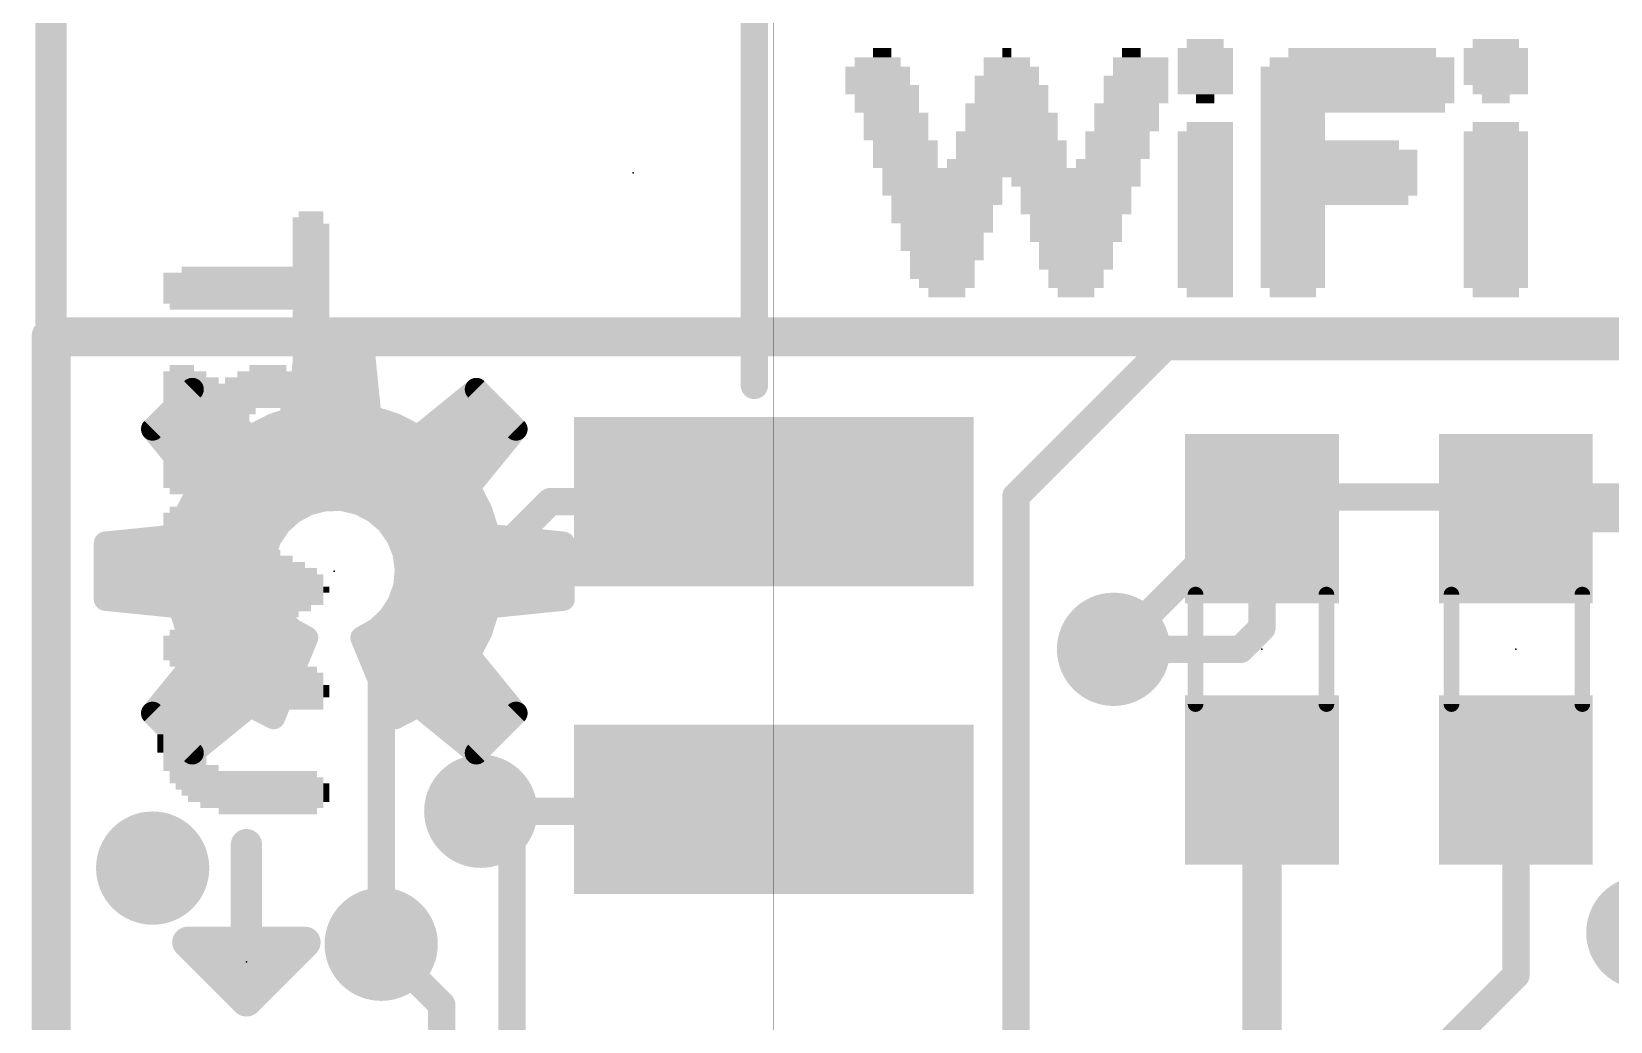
# Model space of a CAD drawing. Extents: x -31.8 to 54.9, y -28.5 to 33.1.
# Drawn here: x -0.13 to 10.14, y 20.44 to 26.88 of the extents above; entities that cross this region are included whole.
import ezdxf

# ---------------------------------------------------------------- set-up
doc = ezdxf.new("R2010")
doc.units = 0
for name, color, linetype in [('1', 12, 'CONTINUOUS'), ('16', 132, 'CONTINUOUS'), ('18', 110, 'CONTINUOUS'), ('20', 53, 'CONTINUOUS'), ('21', 41, 'CONTINUOUS'), ('22', 40, 'CONTINUOUS'), ('23', 53, 'CONTINUOUS'), ('24', 53, 'CONTINUOUS'), ('51', 53, 'CONTINUOUS'), ('52', 253, 'CONTINUOUS')]:
    doc.layers.add(name, color=color, linetype=linetype)

# ---------------------------------------------------------------- blocks, each defined once
blk = doc.blocks.new('RECT')
blk.add_solid([(-0.5, -0.5), (0.5, -0.5), (-0.5, 0.5), (0.5, 0.5)])
blk = doc.blocks.new('ROUNDV')
at = {"const_width": 0.5}
blk.add_lwpolyline([(0, -0.25, 1), (0, 0.25, 1), (0, -0.25)], format="xyb", dxfattribs=at)

msp = doc.modelspace()

# ---------------------------------------------------------------- linework, layer by layer
at = {"layer": '1'}
for points, const_width in [([(0, 24.892), (0, 5.08)], 0.254), ([(25.4, 24.892), (0, 24.892)], 0.254), ([(7.874, 23.71), (7.874, 22.9997)], 0.1778), ([(9.525, 23.71), (10.3505, 23.71)], 0.1778), ([(7.874, 22.9997), (7.7343, 22.86)], 0.1778), ([(7.7343, 22.86), (6.9088, 22.86)], 0.1778), ([(7.874, 22.01), (7.874, 18.5058)], 0.254), ([(9.525, 22.01), (9.525, 20.74)], 0.1778), ([(2.794, 21.8073), (2.9972, 21.6041)], 0.1778), ([(2.9972, 21.6041), (2.9972, 20.32)], 0.1778), ([(2.54, 20.5486), (2.1463, 20.9423)], 0.1778), ([(9.525, 20.74), (8.636, 19.851)], 0.1778), ([(2.54, 17.78), (2.54, 20.5486)], 0.1778)]:
    msp.add_lwpolyline(points, dxfattribs=dict(at, const_width=const_width))
for points, const_width in [([(0.0635, 24.892, 1), (-0.0635, 24.892)], 0.127), ([(0, 24.9555, 1), (0, 24.8285)], 0.127), ([(7.9185, 23.71, 1), (7.8296, 23.71)], 0.0889), ([(9.525, 23.7545, 1), (9.525, 23.6655)], 0.0889), ([(7.8296, 22.9997, 1), (7.9185, 22.9997)], 0.0889), ([(7.9054, 22.9683, 1), (7.8426, 23.0311)], 0.0889), ([(6.9088, 22.9045, 1), (6.9088, 22.8155)], 0.0889), ([(7.7029, 22.8914, 1), (7.7657, 22.8286)], 0.0889), ([(7.7343, 22.8155, 1), (7.7343, 22.9045)], 0.0889), ([(7.9375, 22.01, 1), (7.8105, 22.01)], 0.127), ([(9.5694, 22.01, 1), (9.4806, 22.01)], 0.0889), ([(2.8254, 21.8387, 1), (2.7626, 21.7759)], 0.0889), ([(3.0417, 21.6041, 1), (2.9528, 21.6041)], 0.0889), ([(2.9658, 21.5727, 1), (3.0286, 21.6355)], 0.0889), ([(2.1777, 20.9737, 1), (2.1149, 20.9109)], 0.0889), ([(9.4806, 20.74, 1), (9.5694, 20.74)], 0.0889), ([(9.5564, 20.7086, 1), (9.4936, 20.7714)], 0.0889), ([(2.5844, 20.5486, 1), (2.4956, 20.5486)], 0.0889), ([(2.5086, 20.5172, 1), (2.5714, 20.58)], 0.0889)]:
    msp.add_lwpolyline(points, format="xyb", dxfattribs=dict(at, const_width=const_width))
at = {"layer": '16'}
for points, const_width in [([(0, 5.08), (0, 24.892)], 0.254), ([(0, 24.892), (25.4, 24.892)], 0.254), ([(6.2738, 23.8556), (7.2467, 24.8285)], 0.1778), ([(7.2467, 24.8285), (12.7, 24.8285)], 0.1778), ([(6.2738, 19.9898), (6.2738, 23.8556)], 0.1778), ([(6.9088, 22.86), (7.8994, 23.8506)], 0.1778), ([(7.8994, 23.8506), (18.8158, 23.8506)], 0.1778), ([(2.1463, 22.7203), (3.246, 23.82)], 0.1778), ([(3.246, 23.82), (4.7, 23.82)], 0.1778), ([(2.1463, 20.9423), (2.1463, 22.7203)], 0.1778), ([(4.6873, 21.8073), (2.794, 21.8073)], 0.1778), ([(4.7, 21.82), (4.6873, 21.8073)], 0.1778)]:
    msp.add_lwpolyline(points, dxfattribs=dict(at, const_width=const_width))
for points, const_width in [([(0.0635, 24.892, 1), (-0.0635, 24.892)], 0.127), ([(0, 24.9555, 1), (0, 24.8285)], 0.127), ([(7.2467, 24.873, 1), (7.2467, 24.7841)], 0.0889), ([(7.2781, 24.7971, 1), (7.2152, 24.8599)], 0.0889), ([(6.3183, 23.8556, 1), (6.2294, 23.8556)], 0.0889), ([(6.2424, 23.8871, 1), (6.3052, 23.8242)], 0.0889), ([(7.8994, 23.8951, 1), (7.8994, 23.8061)], 0.0889), ([(7.9308, 23.8192, 1), (7.868, 23.882)], 0.0889), ([(3.246, 23.8645, 1), (3.246, 23.7755)], 0.0889), ([(3.2774, 23.7886, 1), (3.2146, 23.8514)], 0.0889), ([(4.7, 23.7755, 1), (4.7, 23.8645)], 0.0889), ([(6.8774, 22.8914, 1), (6.9402, 22.8286)], 0.0889), ([(2.1149, 22.7517, 1), (2.1777, 22.6889)], 0.0889), ([(2.1907, 22.7203, 1), (2.1019, 22.7203)], 0.0889), ([(2.794, 21.8518, 1), (2.794, 21.7629)], 0.0889), ([(4.6559, 21.8387, 1), (4.7187, 21.7759)], 0.0889), ([(4.7314, 21.7886, 1), (4.6686, 21.8514)], 0.0889), ([(4.6873, 21.7629, 1), (4.6873, 21.8518)], 0.0889), ([(2.1019, 20.9423, 1), (2.1907, 20.9423)], 0.0889)]:
    msp.add_lwpolyline(points, format="xyb", dxfattribs=dict(at, const_width=const_width))
at = {"layer": '20', "const_width": 0.2032}
msp.add_lwpolyline([(0, 33.02), (0, 5.08)], dxfattribs=at)
at = {"layer": '21', "const_width": 0.15}
for points in [[(1.6587, 24.8568), (1.6095, 24.3729)], [(2.0243, 24.8568), (1.6587, 24.8568)], [(2.0735, 24.3729), (2.0243, 24.8568)], [(1.6478, 24.75), (2.0352, 24.75)], [(1.6326, 24.6), (2.0504, 24.6)], [(0.918, 24.55), (0.6595, 24.2915)], [(1.295, 24.2426), (0.918, 24.55)], [(2.765, 24.55), (2.388, 24.2426)], [(3.0235, 24.2915), (2.765, 24.55)], [(0.818, 24.45), (1.0406, 24.45)], [(1.6095, 24.3729), (1.4468, 24.3208)], [(1.6173, 24.45), (2.0657, 24.45)], [(2.2362, 24.3208), (2.0735, 24.3729)], [(2.6424, 24.45), (2.865, 24.45)], [(0.6595, 24.2915), (0.9669, 23.9145)], [(0.668, 24.3), (1.2246, 24.3)], [(1.4468, 24.3208), (1.295, 24.2426)], [(1.4064, 24.3), (2.2766, 24.3)], [(2.388, 24.2426), (2.2362, 24.3208)], [(2.4584, 24.3), (3.015, 24.3)], [(2.7161, 23.9145), (3.0235, 24.2915)], [(0.7749, 24.15), (2.9081, 24.15)], [(0.8972, 24), (2.7858, 24)], [(0.9669, 23.9145), (0.8887, 23.7627)], [(0.9337, 23.85), (2.7493, 23.85)], [(2.7943, 23.7627), (2.7161, 23.9145)], [(0.8887, 23.7627), (0.8366, 23.6)], [(1.4891, 23.677), (1.5726, 23.7519)], [(1.5726, 23.7519), (1.6716, 23.8048)], [(1.6716, 23.8048), (1.7803, 23.8326)], [(1.7803, 23.8326), (1.8925, 23.8338)], [(1.8925, 23.8338), (2.0017, 23.8084)], [(2.0017, 23.8084), (2.1018, 23.7576)], [(2.1018, 23.7576), (2.187, 23.6846)], [(2.8464, 23.6), (2.7943, 23.7627)], [(0.8686, 23.7), (1.5147, 23.7)], [(1.4257, 23.5844), (1.4891, 23.677)], [(2.169, 23.7), (2.8144, 23.7)], [(2.187, 23.6846), (2.2524, 23.5934)], [(0.8366, 23.6), (0.3527, 23.5508)], [(0.3527, 23.5508), (0.3527, 23.1852)], [(0.3527, 23.55), (1.4127, 23.55)], [(1.3862, 23.4794), (1.4257, 23.5844)], [(2.2524, 23.5934), (2.2942, 23.4893)], [(2.2698, 23.55), (3.3303, 23.55)], [(3.3303, 23.5508), (2.8464, 23.6)], [(3.3303, 23.1852), (3.3303, 23.5508)], [(1.3727, 23.368), (1.3862, 23.4794)], [(2.2942, 23.4893), (2.31, 23.3782)], [(0.3527, 23.4), (1.3766, 23.4)], [(1.3856, 23.2586), (1.3727, 23.368)], [(2.31, 23.3782), (2.2991, 23.2665)], [(2.3069, 23.4), (3.3303, 23.4)], [(0.3527, 23.25), (1.3888, 23.25)], [(1.4238, 23.1552), (1.3856, 23.2586)], [(2.2991, 23.2665), (2.2618, 23.1607)], [(2.2932, 23.25), (3.3303, 23.25)], [(0.3527, 23.1852), (0.8366, 23.136)], [(0.8366, 23.136), (0.8887, 22.9733)], [(1.485, 23.0635), (1.4238, 23.1552)], [(2.2618, 23.1607), (2.2005, 23.0667)], [(2.7943, 22.9733), (2.8464, 23.136)], [(2.8464, 23.136), (3.3303, 23.1852)], [(0.8481, 23.1), (1.4607, 23.1)], [(1.5659, 22.9887), (1.485, 23.0635)], [(2.2005, 23.0667), (2.1187, 22.99)], [(2.2223, 23.1), (2.8349, 23.1)], [(0.8887, 22.9733), (0.9669, 22.8215)], [(0.9007, 22.95), (1.6351, 22.95)], [(1.4468, 22.4152), (1.6621, 22.9349)], [(1.6621, 22.9349), (1.5659, 22.9887)], [(2.1187, 22.99), (2.0209, 22.9349)], [(2.0209, 22.9349), (2.2362, 22.4152)], [(2.0477, 22.95), (2.7823, 22.95)], [(2.7161, 22.8215), (2.7943, 22.9733)], [(0.9669, 22.8215), (0.6595, 22.4445)], [(3.0235, 22.4445), (2.7161, 22.8215)], [(0.9494, 22.8), (1.6062, 22.8)], [(2.0768, 22.8), (2.7336, 22.8)], [(0.8271, 22.65), (1.5441, 22.65)], [(2.1389, 22.65), (2.8559, 22.65)], [(0.6595, 22.4445), (0.918, 22.186)], [(0.7048, 22.5), (1.4819, 22.5)], [(0.918, 22.186), (1.295, 22.4934)], [(1.295, 22.4934), (1.4468, 22.4152)], [(2.2011, 22.5), (2.9782, 22.5)], [(2.2362, 22.4152), (2.388, 22.4934)], [(2.388, 22.4934), (2.765, 22.186)], [(2.765, 22.186), (3.0235, 22.4445)], [(0.754, 22.35), (1.1191, 22.35)], [(2.5639, 22.35), (2.929, 22.35)], [(0.904, 22.2), (0.9352, 22.2)], [(2.7478, 22.2), (2.779, 22.2)]]:
    msp.add_lwpolyline(points, dxfattribs=at)
at = {"layer": '21', "const_width": 0.075}
for points in [[(1.6587, 24.8943, 1), (1.6587, 24.8193)], [(1.696, 24.853, 1), (1.6214, 24.8606)], [(2.0616, 24.8606, 1), (1.987, 24.853)], [(2.0243, 24.8193, 1), (2.0243, 24.8943)], [(1.6478, 24.7875, 1), (1.6478, 24.7125)], [(2.0352, 24.7125, 1), (2.0352, 24.7875)], [(1.6326, 24.6375, 1), (1.6326, 24.5625)], [(2.0504, 24.5625, 1), (2.0504, 24.6375)], [(0.9417, 24.5791, 1), (0.8943, 24.5209)], [(0.9445, 24.5235, 1), (0.8915, 24.5765)], [(2.7915, 24.5765, 1), (2.7385, 24.5235)], [(2.7887, 24.5209, 1), (2.7413, 24.5791)], [(0.818, 24.4875, 1), (0.818, 24.4125)], [(1.0406, 24.4125, 1), (1.0406, 24.4875)], [(1.6173, 24.4875, 1), (1.6173, 24.4125)], [(1.6209, 24.3372, 1), (1.5981, 24.4086)], [(2.0849, 24.4086, 1), (2.0621, 24.3372)], [(2.0657, 24.4125, 1), (2.0657, 24.4875)], [(2.6424, 24.4875, 1), (2.6424, 24.4125)], [(2.865, 24.4125, 1), (2.865, 24.4875)], [(0.6886, 24.3152, 1), (0.6304, 24.2678)], [(0.633, 24.318, 1), (0.686, 24.265)], [(0.668, 24.3375, 1), (0.668, 24.2625)], [(1.2246, 24.2625, 1), (1.2246, 24.3375)], [(1.4064, 24.3375, 1), (1.4064, 24.2625)], [(1.4354, 24.3565, 1), (1.4583, 24.2851)], [(1.464, 24.2875, 1), (1.4297, 24.3542)], [(1.5722, 24.3767, 1), (1.6468, 24.3691)], [(2.0362, 24.3691, 1), (2.1108, 24.3767)], [(2.2533, 24.3542, 1), (2.219, 24.2875)], [(2.2247, 24.2851, 1), (2.2476, 24.3565)], [(2.2766, 24.2625, 1), (2.2766, 24.3375)], [(2.4584, 24.3375, 1), (2.4584, 24.2625)], [(3.0526, 24.2678, 1), (2.9944, 24.3152)], [(2.997, 24.265, 1), (3.05, 24.318)], [(3.015, 24.2625, 1), (3.015, 24.3375)], [(1.2778, 24.2759, 1), (1.3122, 24.2093)], [(1.2713, 24.2135, 1), (1.3187, 24.2717)], [(2.3643, 24.2717, 1), (2.4117, 24.2135)], [(2.3708, 24.2093, 1), (2.4052, 24.2759)], [(0.7749, 24.1875, 1), (0.7749, 24.1125)], [(2.9081, 24.1125, 1), (2.9081, 24.1875)], [(0.8972, 24.0375, 1), (0.8972, 23.9625)], [(2.7858, 23.9625, 1), (2.7858, 24.0375)], [(0.9337, 23.8875, 1), (0.9337, 23.8125)], [(1.0002, 23.8973, 1), (0.9336, 23.9317)], [(0.9378, 23.8908, 1), (0.996, 23.9382)], [(2.7494, 23.9317, 1), (2.6828, 23.8973)], [(2.687, 23.9382, 1), (2.7452, 23.8908)], [(2.7493, 23.8125, 1), (2.7493, 23.8875)], [(0.9244, 23.7512, 1), (0.853, 23.7741)], [(1.5549, 23.785, 1), (1.5903, 23.7188)], [(1.5976, 23.724, 1), (1.5476, 23.7798)], [(1.6623, 23.8411, 1), (1.6809, 23.7684)], [(1.6893, 23.7717, 1), (1.6539, 23.8378)], [(1.7799, 23.8701, 1), (1.7807, 23.7951)], [(1.7896, 23.7963, 1), (1.771, 23.8689)], [(1.901, 23.8704, 1), (1.884, 23.7973)], [(1.8929, 23.7963, 1), (1.8921, 23.8713)], [(2.0187, 23.8418, 1), (1.9848, 23.7749)], [(1.9932, 23.7718, 1), (2.0103, 23.8449)], [(2.1262, 23.7861, 1), (2.0774, 23.7292)], [(2.0849, 23.7242, 1), (2.1188, 23.7911)], [(2.83, 23.7741, 1), (2.7586, 23.7512)], [(0.8686, 23.7375, 1), (0.8686, 23.6625)], [(0.8553, 23.7798, 1), (0.922, 23.7455)], [(1.464, 23.7049, 1), (1.5141, 23.6491)], [(1.52, 23.6558, 1), (1.4581, 23.6982)], [(1.5147, 23.6625, 1), (1.5147, 23.7375)], [(2.169, 23.7375, 1), (2.169, 23.6625)], [(2.2175, 23.7064, 1), (2.1565, 23.6627)], [(2.1626, 23.6561, 1), (2.2114, 23.713)], [(2.761, 23.7455, 1), (2.8277, 23.7798)], [(2.8144, 23.6625, 1), (2.8144, 23.7375)], [(0.3902, 23.5508, 1), (0.3152, 23.5508)], [(0.3489, 23.5881, 1), (0.3565, 23.5135)], [(0.3527, 23.5875, 1), (0.3527, 23.5125)], [(0.8009, 23.6114, 1), (0.8723, 23.5886)], [(0.8404, 23.5627, 1), (0.8328, 23.6373)], [(1.3947, 23.6056, 1), (1.4566, 23.5632)], [(1.4608, 23.5712, 1), (1.3906, 23.5976)], [(1.4127, 23.5125, 1), (1.4127, 23.5875)], [(2.2871, 23.6074, 1), (2.2176, 23.5794)], [(2.2219, 23.5715, 1), (2.2828, 23.6152)], [(2.2698, 23.5875, 1), (2.2698, 23.5125)], [(2.8502, 23.6373, 1), (2.8426, 23.5627)], [(2.8107, 23.5886, 1), (2.8821, 23.6114)], [(3.3678, 23.5508, 1), (3.2928, 23.5508)], [(3.3265, 23.5135, 1), (3.3341, 23.5881)], [(3.3303, 23.5125, 1), (3.3303, 23.5875)], [(1.3511, 23.4926, 1), (1.4212, 23.4662)], [(1.4234, 23.4749, 1), (1.3489, 23.4839)], [(2.3313, 23.4946, 1), (2.257, 23.484)], [(2.2594, 23.4753, 1), (2.329, 23.5032)], [(0.3527, 23.4375, 1), (0.3527, 23.3625)], [(1.4099, 23.3724, 1), (1.3355, 23.3636)], [(1.3355, 23.3725, 1), (1.4099, 23.3635)], [(1.3766, 23.3625, 1), (1.3766, 23.4375)], [(2.3069, 23.4375, 1), (2.3069, 23.3625)], [(2.3474, 23.3745, 1), (2.2727, 23.3818)], [(2.2729, 23.3729, 1), (2.3472, 23.3835)], [(3.3303, 23.3625, 1), (3.3303, 23.4375)], [(0.3527, 23.2875, 1), (0.3527, 23.2125)], [(1.4208, 23.2715, 1), (1.3505, 23.2456)], [(1.3888, 23.2125, 1), (1.3888, 23.2875)], [(2.2932, 23.2875, 1), (2.2932, 23.2125)], [(2.2617, 23.2702, 1), (2.3364, 23.2628)], [(2.3344, 23.2541, 1), (2.2637, 23.279)], [(3.3303, 23.2125, 1), (3.3303, 23.2875)], [(0.3565, 23.2225, 1), (0.3489, 23.1479)], [(0.3152, 23.1852, 1), (0.3902, 23.1852)], [(0.8723, 23.1474, 1), (0.8009, 23.1246)], [(0.8328, 23.0987, 1), (0.8404, 23.1733)], [(1.3484, 23.2542, 1), (1.4229, 23.263)], [(1.455, 23.176, 1), (1.3926, 23.1343)], [(1.3886, 23.1422, 1), (1.459, 23.1681)], [(2.2265, 23.1731, 1), (2.2972, 23.1482)], [(2.2933, 23.1402, 1), (2.2304, 23.1811)], [(2.8426, 23.1733, 1), (2.8502, 23.0987)], [(2.8821, 23.1246, 1), (2.8107, 23.1474)], [(3.2928, 23.1852, 1), (3.3678, 23.1852)], [(3.3341, 23.1479, 1), (3.3265, 23.2225)], [(0.8481, 23.1375, 1), (0.8481, 23.0625)], [(1.5105, 23.0911, 1), (1.4596, 23.036)], [(1.4538, 23.0427, 1), (1.5162, 23.0844)], [(1.4607, 23.0625, 1), (1.4607, 23.1375)], [(2.1691, 23.0872, 1), (2.232, 23.0462)], [(2.2262, 23.0393, 1), (2.1749, 23.094)], [(2.2223, 23.1375, 1), (2.2223, 23.0625)], [(2.8349, 23.0625, 1), (2.8349, 23.1375)], [(0.922, 22.9905, 1), (0.8553, 22.9562)], [(0.853, 22.9619, 1), (0.9244, 22.9848)], [(0.9007, 22.9875, 1), (0.9007, 22.9125)], [(1.5843, 23.0215, 1), (1.5476, 22.956)], [(1.5405, 22.9612, 1), (1.5914, 23.0163)], [(1.6967, 22.9205, 1), (1.6275, 22.9493)], [(1.6351, 22.9125, 1), (1.6351, 22.9875)], [(1.6438, 22.9022, 1), (1.6804, 22.9676)], [(2.0555, 22.9493, 1), (1.9863, 22.9205)], [(2.0025, 22.9676, 1), (2.0393, 22.9022)], [(2.0477, 22.9875, 1), (2.0477, 22.9125)], [(2.093, 23.0173, 1), (2.1443, 22.9626)], [(2.1371, 22.9573, 1), (2.1003, 23.0226)], [(2.7586, 22.9848, 1), (2.83, 22.9619)], [(2.8277, 22.9562, 1), (2.761, 22.9905)], [(2.7823, 22.9125, 1), (2.7823, 22.9875)], [(0.996, 22.7978, 1), (0.9378, 22.8452)], [(2.7452, 22.8452, 1), (2.687, 22.7978)], [(0.9494, 22.8375, 1), (0.9494, 22.7625)], [(0.9336, 22.8043, 1), (1.0002, 22.8387)], [(1.6062, 22.7625, 1), (1.6062, 22.8375)], [(2.0768, 22.8375, 1), (2.0768, 22.7625)], [(2.6828, 22.8387, 1), (2.7494, 22.8043)], [(2.7336, 22.7625, 1), (2.7336, 22.8375)], [(0.8271, 22.6875, 1), (0.8271, 22.6125)], [(1.5441, 22.6125, 1), (1.5441, 22.6875)], [(2.1389, 22.6875, 1), (2.1389, 22.6125)], [(2.8559, 22.6125, 1), (2.8559, 22.6875)], [(0.686, 22.471, 1), (0.633, 22.418)], [(0.6304, 22.4682, 1), (0.6886, 22.4208)], [(0.7048, 22.5375, 1), (0.7048, 22.4625)], [(1.3122, 22.5267, 1), (1.2778, 22.4601)], [(1.3187, 22.4643, 1), (1.2713, 22.5225)], [(1.4296, 22.3819, 1), (1.464, 22.4485)], [(1.4819, 22.4625, 1), (1.4819, 22.5375)], [(2.2011, 22.5375, 1), (2.2011, 22.4625)], [(2.219, 22.4485, 1), (2.2534, 22.3819)], [(2.4117, 22.5225, 1), (2.3643, 22.4643)], [(2.4052, 22.4601, 1), (2.3708, 22.5267)], [(2.9782, 22.4625, 1), (2.9782, 22.5375)], [(2.9944, 22.4208, 1), (3.0526, 22.4682)], [(3.05, 22.418, 1), (2.997, 22.471)], [(0.754, 22.3875, 1), (0.754, 22.3125)], [(1.1191, 22.3125, 1), (1.1191, 22.3875)], [(1.4122, 22.4296, 1), (1.4814, 22.4008)], [(2.2016, 22.4008, 1), (2.2708, 22.4296)], [(2.5639, 22.3875, 1), (2.5639, 22.3125)], [(2.929, 22.3125, 1), (2.929, 22.3875)], [(0.904, 22.2375, 1), (0.904, 22.1625)], [(0.8943, 22.2151, 1), (0.9417, 22.1569)], [(0.8915, 22.1595, 1), (0.9445, 22.2125)], [(0.9352, 22.1625, 1), (0.9352, 22.2375)], [(2.7478, 22.2375, 1), (2.7478, 22.1625)], [(2.7385, 22.2125, 1), (2.7915, 22.1595)], [(2.7413, 22.1569, 1), (2.7887, 22.2151)], [(2.779, 22.1625, 1), (2.779, 22.2375)]]:
    msp.add_lwpolyline(points, format="xyb", dxfattribs=at)
at = {"layer": '22'}
for points, const_width in [([(4.573, 32.447), (4.573, 24.576)], 0.1778), ([(1.27, 20.574), (1.27, 21.59)], 0.2032), ([(1.27, 20.574), (0.889, 20.955)], 0.2032), ([(0.889, 20.955), (1.651, 20.955)], 0.2032), ([(1.651, 20.955), (1.27, 20.574)], 0.2032), ([(1.397, 20.828), (1.143, 20.828)], 0.2032)]:
    msp.add_lwpolyline(points, dxfattribs=dict(at, const_width=const_width))
for points, const_width in [([(4.5286, 24.576, 1), (4.6175, 24.576)], 0.0889), ([(1.3208, 21.59, 1), (1.2192, 21.59)], 0.1016), ([(0.9249, 20.9909, 1), (0.8531, 20.9191)], 0.1016), ([(0.889, 21.0058, 1), (0.889, 20.9042)], 0.1016), ([(1.6869, 20.9191, 1), (1.6151, 20.9909)], 0.1016), ([(1.651, 20.9042, 1), (1.651, 21.0058)], 0.1016), ([(1.143, 20.8788, 1), (1.143, 20.7772)], 0.1016), ([(1.397, 20.7772, 1), (1.397, 20.8788)], 0.1016), ([(1.2341, 20.6099, 1), (1.3059, 20.5381)], 0.1016), ([(1.2341, 20.5381, 1), (1.3059, 20.6099)], 0.1016), ([(1.2192, 20.574, 1), (1.3208, 20.574)], 0.1016)]:
    msp.add_lwpolyline(points, format="xyb", dxfattribs=dict(at, const_width=const_width))
at = {"layer": '23'}
for p in [(3.7846, 25.9588), (1.8415, 23.368), (7.874, 22.86), (9.525, 22.86)]:
    msp.add_point(p, dxfattribs=at)
at = {"layer": '24'}
msp.add_point((1.27, 20.828), dxfattribs=at)
at = {"layer": '51', "const_width": 0.1016}
for points in [[(7.442, 22.504), (7.442, 23.216)], [(8.293, 22.504), (8.293, 23.216)], [(9.106, 23.216), (9.106, 22.504)], [(9.957, 23.216), (9.957, 22.504)]]:
    msp.add_lwpolyline(points, dxfattribs=at)
at = {"layer": '51', "const_width": 0.0508}
for points in [[(7.4674, 23.216, 1), (7.4166, 23.216)], [(8.3184, 23.216, 1), (8.2676, 23.216)], [(9.1314, 23.216, 1), (9.0806, 23.216)], [(9.9824, 23.216, 1), (9.9316, 23.216)], [(7.4166, 22.504, 1), (7.4674, 22.504)], [(8.2676, 22.504, 1), (8.3184, 22.504)], [(9.0806, 22.504, 1), (9.1314, 22.504)], [(9.9316, 22.504, 1), (9.9824, 22.504)]]:
    msp.add_lwpolyline(points, format="xyb", dxfattribs=at)
at = {"layer": '52', "const_width": 0.0025}
msp.add_lwpolyline([(4.7, 32.32), (4.7, 8.32)], dxfattribs=at)

# ---------------------------------------------------------------- block references
at = {"layer": '1', "xscale": 1.1}
for p, rotation in [((7.874, 23.71), 90), ((9.525, 23.71), 270), ((7.874, 22.01), 90), ((9.525, 22.01), 270)]:
    msp.add_blockref('RECT', p, dxfattribs=dict(at, rotation=rotation))
at = {"layer": '16', "xscale": 2.6, "yscale": 1.1}
for p in [(4.7, 23.82), (4.7, 21.82)]:
    msp.add_blockref('RECT', p, dxfattribs=at)
at = {"layer": '18', "xscale": 0.7366, "yscale": 0.7366}
for p in [(6.9088, 22.86), (6.9088, 22.86), (2.794, 21.8073), (2.794, 21.8073), (0.6604, 21.4376), (0.6604, 21.4376), (10.3505, 21.0185), (10.3505, 21.0185), (2.1463, 20.9423), (2.1463, 20.9423)]:
    msp.add_blockref('ROUNDV', p, dxfattribs=at)
at = {"layer": '21', "yscale": 0.06}
for p, xscale in [((7.5046, 26.7988), 0.24), ((9.3946, 26.7988), 0.3), ((5.3746, 26.6788), 0.3), ((5.4046, 26.7388), 0.12), ((6.2146, 26.6788), 0.3), ((6.2146, 26.7388), 0.06), ((7.0846, 26.6788), 0.36), ((7.0246, 26.7388), 0.12), ((7.5046, 26.7388), 0.36), ((7.5046, 26.6788), 0.36), ((8.5246, 26.6788), 1.2), ((8.5246, 26.7388), 0.96), ((9.3946, 26.7388), 0.42), ((9.3946, 26.6788), 0.42), ((5.3746, 26.6188), 0.42), ((6.2446, 26.6188), 0.36), ((7.0846, 26.6188), 0.36), ((7.5046, 26.6188), 0.36), ((8.4946, 26.6188), 1.26), ((9.3946, 26.6188), 0.42), ((5.3746, 26.5588), 0.42), ((5.4046, 26.4988), 0.48), ((6.2146, 26.5588), 0.42), ((6.2446, 26.4988), 0.48), ((7.0546, 26.5588), 0.42), ((7.0546, 26.4988), 0.42), ((7.5046, 26.5588), 0.36), ((7.5046, 26.4988), 0.36), ((8.4946, 26.5588), 1.26), ((8.4946, 26.4988), 1.26), ((9.3946, 26.5588), 0.42), ((9.4246, 26.4988), 0.36), ((5.4346, 26.4388), 0.42), ((5.4346, 26.3788), 0.42), ((6.2146, 26.3788), 0.54), ((6.2446, 26.4388), 0.48), ((6.9946, 26.3788), 0.42), ((7.0546, 26.4388), 0.42), ((7.5046, 26.4388), 0.12), ((8.4946, 26.4388), 1.26), ((8.4646, 26.3788), 1.2), ((9.3946, 26.4388), 0.18), ((5.4946, 26.3188), 0.42), ((5.4946, 26.2588), 0.42), ((6.2446, 26.3188), 0.6), ((6.2446, 26.2588), 0.6), ((6.9946, 26.3188), 0.42), ((6.9946, 26.2588), 0.42), ((7.5346, 26.2588), 0.3), ((8.0746, 26.3188), 0.42), ((8.0746, 26.2588), 0.42), ((9.3946, 26.2588), 0.3), ((5.4946, 26.1988), 0.42), ((6.2146, 26.1988), 0.66), ((6.9346, 26.1988), 0.42), ((7.5046, 26.1988), 0.36), ((8.0746, 26.1988), 0.42), ((9.3946, 26.1988), 0.42), ((5.5546, 26.1388), 0.42), ((5.5546, 26.0788), 0.42), ((6.2446, 26.1388), 0.72), ((6.2446, 26.0788), 0.72), ((6.9346, 26.1388), 0.42), ((6.9346, 26.0788), 0.42), ((7.5046, 26.1388), 0.36), ((7.5046, 26.0788), 0.36), ((8.3146, 26.1388), 0.9), ((8.3746, 26.0788), 1.02), ((9.3946, 26.1388), 0.42), ((9.3946, 26.0788), 0.42), ((5.5546, 26.0188), 0.42), ((6.2446, 25.9588), 1.68), ((6.2146, 26.0188), 0.78), ((6.8746, 26.0188), 0.42), ((7.5046, 26.0188), 0.36), ((7.5046, 25.9588), 0.36), ((8.3746, 26.0188), 1.02), ((8.3746, 25.9588), 1.02), ((9.3946, 26.0188), 0.42), ((9.3946, 25.9588), 0.42), ((5.7946, 25.8988), 0.78), ((6.6646, 25.8988), 0.84), ((7.5046, 25.8988), 0.36), ((8.3746, 25.8988), 1.02), ((9.3946, 25.8988), 0.42), ((5.7946, 25.8388), 0.78), ((5.8246, 25.7788), 0.72), ((6.6646, 25.8388), 0.72), ((6.6646, 25.7788), 0.72), ((7.5046, 25.8388), 0.36), ((7.5046, 25.7788), 0.36), ((8.3746, 25.8388), 1.02), ((8.3446, 25.7788), 0.96), ((9.3946, 25.8388), 0.42), ((9.3946, 25.7788), 0.42), ((5.7946, 25.7188), 0.66), ((5.7946, 25.6588), 0.66), ((6.6646, 25.7188), 0.72), ((6.6646, 25.6588), 0.6), ((7.5046, 25.7188), 0.36), ((7.5046, 25.6588), 0.36), ((8.0746, 25.7188), 0.42), ((8.0746, 25.6588), 0.42), ((9.3946, 25.7188), 0.42), ((9.3946, 25.6588), 0.42), ((5.8246, 25.5988), 0.6), ((5.7946, 25.5388), 0.54), ((6.6646, 25.5988), 0.6), ((6.6646, 25.5388), 0.6), ((7.5046, 25.5988), 0.36), ((7.5046, 25.5388), 0.36), ((8.0746, 25.5988), 0.42), ((8.0746, 25.5388), 0.42), ((9.3946, 25.5988), 0.42), ((9.3946, 25.5388), 0.42), ((5.7946, 25.4788), 0.54), ((6.6646, 25.4788), 0.48), ((7.5046, 25.4788), 0.36), ((8.0746, 25.4788), 0.42), ((9.3946, 25.4788), 0.42), ((5.8246, 25.4188), 0.48), ((5.7946, 25.3588), 0.42), ((6.6646, 25.4188), 0.48), ((6.6646, 25.3588), 0.48), ((7.5046, 25.4188), 0.36), ((7.5046, 25.3588), 0.36), ((8.0746, 25.4188), 0.42), ((8.0746, 25.3588), 0.42), ((9.3946, 25.4188), 0.42), ((9.3946, 25.3588), 0.42), ((5.7946, 25.2988), 0.42), ((5.8246, 25.2388), 0.36), ((6.6646, 25.2988), 0.36), ((6.6646, 25.2388), 0.36), ((7.5046, 25.2988), 0.36), ((7.5046, 25.2388), 0.36), ((8.0746, 25.2988), 0.42), ((8.0746, 25.2388), 0.42), ((9.3946, 25.2988), 0.42), ((9.3946, 25.2388), 0.42), ((5.8246, 25.1788), 0.24), ((6.6646, 25.1788), 0.24), ((7.5346, 25.1788), 0.3), ((8.0746, 25.1788), 0.3), ((9.3946, 25.1788), 0.3)]:
    msp.add_blockref('RECT', p, dxfattribs=dict(at, xscale=xscale))
at = {"layer": '22', "yscale": 0.04, "rotation": 90}
for p, xscale in [((1.59, 25.188), 0.96), ((1.67, 25.188), 1.04), ((1.71, 25.188), 1.04), ((1.79, 25.188), 0.88), ((0.75, 25.208), 0.2), ((0.79, 25.188), 0.24), ((0.83, 25.188), 0.24), ((0.87, 25.208), 0.28), ((0.91, 25.208), 0.28), ((0.95, 25.208), 0.28), ((0.99, 25.208), 0.28), ((1.03, 25.208), 0.28), ((1.07, 25.208), 0.28), ((1.11, 25.208), 0.28), ((1.15, 25.208), 0.28), ((1.19, 25.208), 0.28), ((1.23, 25.208), 0.28), ((1.27, 25.208), 0.28), ((1.31, 25.208), 0.28), ((1.35, 25.208), 0.28), ((1.39, 25.208), 0.28), ((1.43, 25.208), 0.28), ((1.47, 25.208), 0.28), ((1.51, 25.208), 0.28), ((1.55, 25.208), 0.28), ((0.75, 24.568), 0.2), ((0.79, 24.588), 0.24), ((0.83, 24.568), 0.28), ((0.87, 24.568), 0.28), ((0.91, 24.548), 0.32), ((0.95, 24.528), 0.28), ((0.99, 24.508), 0.32), ((1.23, 24.268), 0.8), ((1.27, 24.268), 0.8), ((1.31, 24.548), 0.32), ((1.35, 24.568), 0.28), ((1.39, 24.568), 0.28), ((1.43, 24.568), 0.28), ((1.47, 24.568), 0.28), ((1.51, 24.548), 0.32), ((1.55, 24.268), 0.8), ((1.59, 24.268), 0.8), ((1.03, 24.248), 0.76), ((1.07, 24.248), 0.76), ((1.11, 24.228), 0.72), ((1.15, 24.248), 0.76), ((1.19, 24.248), 0.76), ((1.63, 24.248), 0.76), ((1.67, 24.228), 0.72), ((1.71, 24.208), 0.68), ((1.75, 24.188), 0.56), ((1.79, 24.168), 0.36), ((0.79, 24.008), 0.28), ((0.83, 24.008), 0.28), ((0.87, 24.008), 0.28), ((0.91, 24.008), 0.28), ((0.95, 24.008), 0.28), ((0.99, 24.008), 0.28), ((1.31, 24.008), 0.28), ((1.35, 24.008), 0.28), ((1.39, 24.008), 0.28), ((1.43, 24.008), 0.28), ((1.47, 24.008), 0.28), ((1.51, 24.008), 0.28), ((0.75, 24.008), 0.2), ((0.75, 23.648), 0.2), ((0.79, 23.668), 0.24), ((0.83, 23.648), 0.28), ((0.87, 23.648), 0.28), ((0.91, 23.628), 0.32), ((0.99, 23.268), 0.96), ((1.03, 23.248), 0.92), ((1.07, 23.268), 0.88), ((1.11, 23.248), 0.84), ((1.15, 23.268), 0.8), ((1.19, 23.488), 0.28), ((1.23, 23.468), 0.32), ((1.27, 23.448), 0.28), ((1.31, 23.428), 0.32), ((1.35, 23.248), 0.6), ((1.39, 23.268), 0.56), ((1.43, 23.248), 0.52), ((1.47, 23.268), 0.48), ((1.51, 23.248), 0.44), ((1.55, 23.268), 0.4), ((1.59, 23.248), 0.36), ((1.63, 23.268), 0.32), ((1.67, 23.248), 0.28), ((1.71, 23.268), 0.24), ((1.75, 23.248), 0.2), ((1.27, 23.068), 0.32), ((1.31, 23.088), 0.28), ((1.79, 23.248), 0.04), ((1.19, 23.028), 0.32), ((1.23, 23.048), 0.28), ((0.87, 22.888), 0.28), ((0.91, 22.888), 0.28), ((0.75, 22.868), 0.16), ((0.79, 22.868), 0.24), ((0.83, 22.848), 0.28), ((1.03, 22.548), 0.32), ((1.07, 22.568), 0.28), ((1.11, 22.568), 0.28), ((1.15, 22.608), 0.28), ((1.19, 22.608), 0.28), ((1.23, 22.608), 0.28), ((1.27, 22.608), 0.28), ((1.31, 22.608), 0.28), ((1.35, 22.608), 0.28), ((1.39, 22.608), 0.28), ((1.43, 22.608), 0.28), ((1.47, 22.608), 0.28), ((1.51, 22.608), 0.28), ((1.55, 22.608), 0.28), ((1.59, 22.608), 0.28), ((1.63, 22.608), 0.28), ((1.67, 22.608), 0.28), ((1.71, 22.608), 0.28), ((1.75, 22.588), 0.24), ((0.83, 22.268), 0.64), ((0.87, 22.268), 0.72), ((0.91, 22.248), 0.76), ((0.95, 22.268), 0.8), ((0.99, 22.508), 0.32), ((1.79, 22.588), 0.08), ((0.79, 22.248), 0.52), ((0.75, 22.268), 0.4), ((0.71, 22.248), 0.12), ((0.99, 22.008), 0.36), ((1.03, 21.968), 0.28), ((1.07, 21.968), 0.28), ((1.11, 21.928), 0.28), ((1.15, 21.928), 0.28), ((1.19, 21.928), 0.28), ((1.23, 21.928), 0.28), ((1.27, 21.928), 0.28), ((1.31, 21.928), 0.28), ((1.35, 21.928), 0.28), ((1.39, 21.928), 0.28), ((1.43, 21.928), 0.28), ((1.47, 21.928), 0.28), ((1.51, 21.928), 0.28), ((1.55, 21.928), 0.28), ((1.59, 21.928), 0.28), ((1.63, 21.928), 0.28), ((1.67, 21.928), 0.28), ((1.71, 21.928), 0.28), ((1.75, 21.928), 0.2), ((1.79, 21.928), 0.12)]:
    msp.add_blockref('RECT', p, dxfattribs=dict(at, xscale=xscale))
for p in [(1.63, 25.208), (1.75, 25.208), (0.95, 23.248)]:
    msp.add_blockref('RECT', p, dxfattribs=at)
at = {"layer": '51', "xscale": 0.5001, "yscale": 0.95}
for p, rotation in [((7.8689, 23.4403), 90), ((9.5301, 23.4482), 270), ((7.8689, 22.2719), 90), ((9.5301, 22.2797), 270)]:
    msp.add_blockref('RECT', p, dxfattribs=dict(at, rotation=rotation))
at = {"layer": '52', "xscale": 1.1, "yscale": 1.1}
for p in [(5.25, 23.82), (5.25, 21.82)]:
    msp.add_blockref('RECT', p, dxfattribs=at)

doc.saveas('drawing.dxf')
